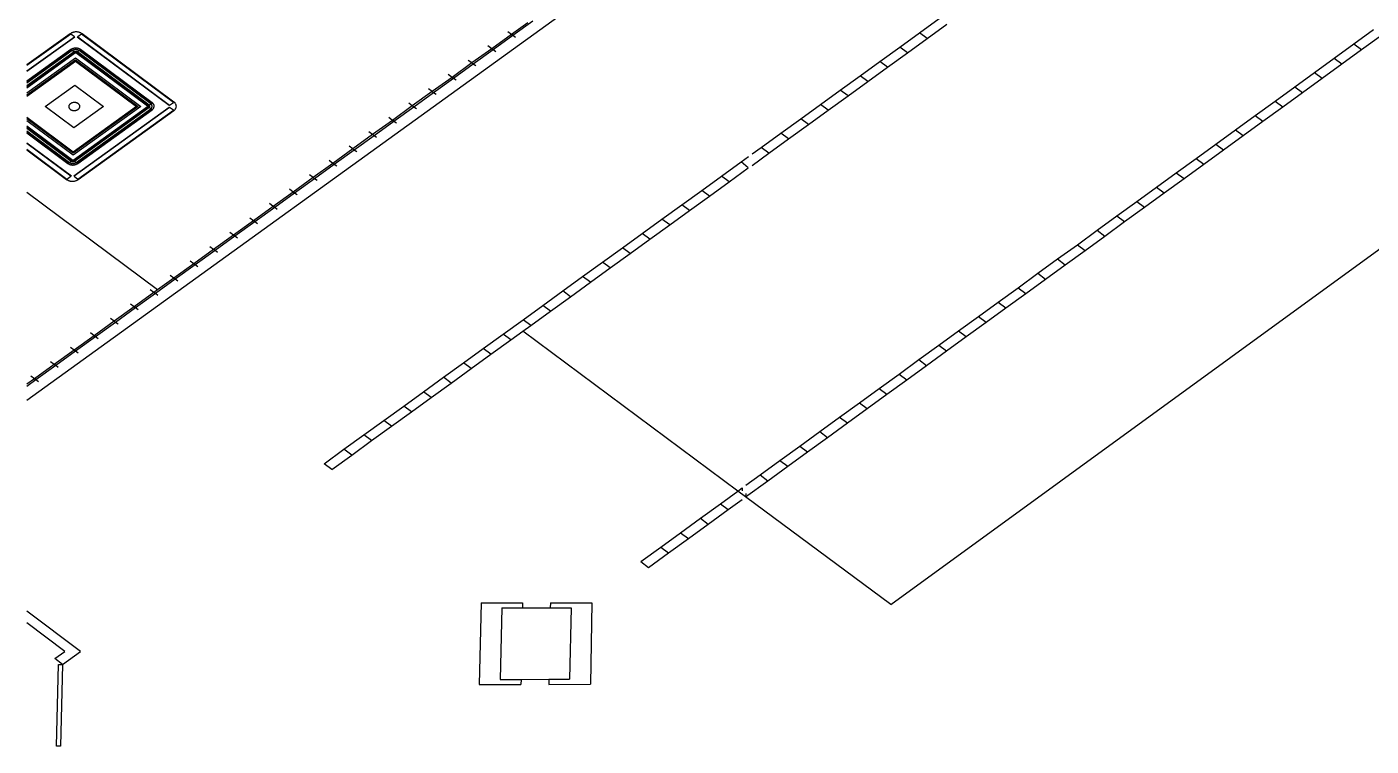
# Model space of a CAD drawing. Extents: x -83 to 83, y -28 to 43.
# Drawn here: x -83.23 to -70.97, y -3.39 to 3.17 of the extents above; entities that cross this region are included whole.
import ezdxf

# ---------------------------------------------------------------- set-up
doc = ezdxf.new("R2010")
doc.units = 0
doc.layers.get('0').update_dxf_attribs({"linetype": 'CONTINUOUS'})

msp = doc.modelspace()

# ---------------------------------------------------------------- linework, layer by layer
for p, q in [((-75.353, -2.096), (-64.76, 5.608)), ((-78.387, 3.259), (-83.229, -0.236)), ((-78.663, 3.207), (-78.811, 3.1)), ((-78.617, 3.221), (-78.798, 3.091)), ((-75.092, 3.115), (-74.912, 3.245)), ((-75.022, 3.063), (-74.842, 3.193)), ((-82.833, 3.107), (-83.229, 2.822)), ((-82.829, 3.104), (-83.229, 2.817)), ((-83.229, 2.767), (-82.795, 3.079)), ((-82.791, 3.076), (-83.229, 2.761)), ((-82.829, 3.109), (-82.833, 3.107)), ((-82.825, 3.112), (-82.829, 3.109)), ((-82.795, 3.079), (-82.829, 3.104)), ((-82.821, 3.114), (-82.825, 3.112)), ((-82.817, 3.116), (-82.821, 3.114)), ((-82.813, 3.118), (-82.817, 3.116)), ((-82.808, 3.119), (-82.813, 3.118)), ((-82.803, 3.12), (-82.808, 3.119)), ((-82.799, 3.121), (-82.803, 3.12)), ((-82.794, 3.122), (-82.799, 3.121)), ((-82.789, 3.123), (-82.794, 3.122)), ((-82.784, 3.123), (-82.789, 3.123)), ((-82.779, 3.123), (-82.784, 3.123)), ((-82.774, 3.123), (-82.779, 3.123)), ((-82.769, 3.123), (-82.774, 3.123)), ((-81.931, 2.453), (-82.77, 3.076)), ((-82.764, 3.122), (-82.769, 3.123)), ((-82.73, 3.104), (-82.765, 3.079)), ((-82.765, 3.079), (-81.927, 2.456)), ((-82.76, 3.121), (-82.764, 3.122)), ((-82.755, 3.12), (-82.76, 3.121)), ((-82.75, 3.119), (-82.755, 3.12)), ((-82.746, 3.118), (-82.75, 3.119)), ((-82.742, 3.116), (-82.746, 3.118)), ((-82.737, 3.114), (-82.742, 3.116)), ((-82.734, 3.112), (-82.737, 3.114)), ((-82.73, 3.11), (-82.734, 3.112)), ((-82.726, 3.107), (-82.73, 3.11)), ((-81.892, 2.481), (-82.73, 3.104)), ((-81.888, 2.484), (-82.726, 3.107)), ((-78.811, 3.1), (-78.991, 2.97)), ((-78.798, 3.091), (-78.978, 2.96)), ((-78.811, 3.1), (-78.844, 3.125)), ((-78.798, 3.091), (-78.811, 3.1)), ((-78.774, 3.073), (-78.798, 3.091)), ((-75.272, 2.984), (-75.092, 3.115)), ((-75.022, 3.063), (-75.092, 3.115)), ((-75.092, 3.115), (-75.092, 3.115)), ((-71.131, 3.014), (-70.951, 3.145)), ((-71.061, 2.962), (-70.881, 3.093)), ((-82.827, 2.962), (-83.229, 2.674)), ((-82.824, 2.96), (-83.229, 2.669)), ((-82.815, 2.953), (-83.229, 2.655)), ((-82.799, 2.941), (-83.229, 2.632)), ((-82.824, 2.964), (-82.827, 2.962)), ((-82.821, 2.966), (-82.824, 2.964)), ((-82.815, 2.953), (-82.824, 2.96)), ((-82.818, 2.968), (-82.821, 2.966)), ((-82.814, 2.97), (-82.818, 2.968)), ((-82.813, 2.954), (-82.815, 2.953)), ((-82.799, 2.941), (-82.815, 2.953)), ((-82.811, 2.971), (-82.814, 2.97)), ((-82.81, 2.956), (-82.813, 2.954)), ((-82.807, 2.972), (-82.811, 2.971)), ((-82.808, 2.957), (-82.81, 2.956)), ((-82.805, 2.958), (-82.808, 2.957)), ((-82.803, 2.973), (-82.807, 2.972)), ((-82.803, 2.959), (-82.805, 2.958)), ((-82.799, 2.974), (-82.803, 2.973)), ((-82.8, 2.96), (-82.803, 2.959)), ((-82.797, 2.961), (-82.8, 2.96)), ((-82.795, 2.975), (-82.799, 2.974)), ((-82.798, 2.942), (-82.799, 2.941)), ((-82.797, 2.943), (-82.798, 2.942)), ((-82.795, 2.961), (-82.797, 2.961)), ((-82.796, 2.943), (-82.797, 2.943)), ((-82.795, 2.944), (-82.796, 2.943)), ((-82.791, 2.975), (-82.795, 2.975)), ((-82.792, 2.962), (-82.795, 2.961)), ((-82.793, 2.944), (-82.795, 2.944)), ((-82.792, 2.945), (-82.793, 2.944)), ((-82.789, 2.962), (-82.792, 2.962)), ((-82.791, 2.945), (-82.792, 2.945)), ((-82.787, 2.976), (-82.791, 2.975)), ((-82.789, 2.946), (-82.791, 2.945)), ((-82.786, 2.962), (-82.789, 2.962)), ((-82.788, 2.946), (-82.789, 2.946)), ((-82.786, 2.946), (-82.788, 2.946)), ((-82.783, 2.976), (-82.787, 2.976)), ((-82.783, 2.962), (-82.786, 2.962)), ((-82.785, 2.946), (-82.786, 2.946)), ((-82.784, 2.946), (-82.785, 2.946)), ((-82.782, 2.946), (-82.784, 2.946)), ((-82.779, 2.976), (-82.783, 2.976)), ((-82.78, 2.962), (-82.783, 2.962)), ((-82.781, 2.946), (-82.782, 2.946)), ((-82.779, 2.946), (-82.781, 2.946)), ((-82.777, 2.962), (-82.78, 2.962)), ((-82.775, 2.976), (-82.779, 2.976)), ((-82.778, 2.946), (-82.779, 2.946)), ((-82.777, 2.945), (-82.778, 2.946)), ((-82.775, 2.962), (-82.777, 2.962)), ((-82.775, 2.945), (-82.777, 2.945)), ((-82.771, 2.975), (-82.775, 2.976)), ((-82.772, 2.961), (-82.775, 2.962)), ((-82.774, 2.944), (-82.775, 2.945)), ((-82.773, 2.944), (-82.774, 2.944)), ((-82.772, 2.943), (-82.773, 2.944)), ((-82.769, 2.961), (-82.772, 2.961)), ((-82.77, 2.943), (-82.772, 2.943)), ((-82.767, 2.974), (-82.771, 2.975)), ((-82.769, 2.942), (-82.77, 2.943)), ((-82.766, 2.96), (-82.769, 2.961)), ((-82.768, 2.941), (-82.769, 2.942)), ((-82.752, 2.953), (-82.768, 2.941)), ((-82.115, 2.456), (-82.768, 2.941)), ((-82.763, 2.973), (-82.767, 2.974)), ((-82.764, 2.959), (-82.766, 2.96)), ((-82.761, 2.958), (-82.764, 2.959)), ((-82.759, 2.972), (-82.763, 2.973)), ((-82.759, 2.957), (-82.761, 2.958)), ((-82.755, 2.971), (-82.759, 2.972)), ((-82.757, 2.956), (-82.759, 2.957)), ((-82.754, 2.954), (-82.757, 2.956)), ((-82.752, 2.97), (-82.755, 2.971)), ((-82.752, 2.953), (-82.754, 2.954)), ((-82.748, 2.968), (-82.752, 2.97)), ((-82.743, 2.96), (-82.752, 2.953)), ((-82.099, 2.467), (-82.752, 2.953)), ((-82.745, 2.967), (-82.748, 2.968)), ((-82.742, 2.965), (-82.745, 2.967)), ((-82.089, 2.474), (-82.743, 2.96)), ((-82.739, 2.963), (-82.742, 2.965)), ((-82.086, 2.477), (-82.739, 2.963)), ((-78.991, 2.97), (-79.172, 2.84)), ((-78.978, 2.96), (-79.159, 2.83)), ((-78.991, 2.97), (-79.025, 2.995)), ((-78.978, 2.96), (-78.991, 2.97)), ((-78.955, 2.943), (-78.978, 2.96)), ((-75.453, 2.854), (-75.272, 2.984)), ((-75.202, 2.932), (-75.272, 2.984)), ((-75.272, 2.984), (-75.272, 2.984)), ((-75.202, 2.932), (-75.022, 3.063)), ((-75.022, 3.063), (-75.022, 3.063)), ((-71.311, 2.884), (-71.131, 3.014)), ((-71.24, 2.832), (-71.061, 2.962)), ((-71.131, 3.014), (-71.061, 2.962)), ((-71.061, 2.962), (-71.061, 2.962)), ((-82.792, 2.936), (-83.229, 2.622)), ((-82.785, 2.931), (-83.229, 2.611)), ((-83.229, 2.567), (-82.785, 2.886)), ((-83.229, 2.55), (-82.786, 2.868)), ((-83.229, 2.539), (-82.786, 2.858)), ((-82.791, 2.936), (-82.792, 2.936)), ((-82.79, 2.937), (-82.791, 2.937)), ((-82.791, 2.937), (-82.791, 2.936)), ((-82.789, 2.938), (-82.79, 2.937)), ((-82.79, 2.937), (-82.79, 2.937)), ((-82.788, 2.938), (-82.789, 2.938)), ((-82.787, 2.938), (-82.788, 2.938)), ((-82.788, 2.938), (-82.788, 2.938)), ((-82.786, 2.938), (-82.787, 2.938)), ((-82.785, 2.938), (-82.786, 2.938)), ((-82.786, 2.868), (-82.215, 2.444)), ((-82.786, 2.858), (-82.229, 2.444)), ((-82.784, 2.938), (-82.785, 2.938)), ((-82.785, 2.938), (-82.785, 2.938)), ((-82.784, 2.931), (-82.785, 2.931)), ((-82.785, 2.886), (-82.191, 2.444)), ((-82.783, 2.938), (-82.784, 2.938)), ((-82.783, 2.931), (-82.784, 2.931)), ((-82.782, 2.938), (-82.783, 2.938)), ((-82.13, 2.445), (-82.783, 2.931)), ((-82.781, 2.938), (-82.782, 2.938)), ((-82.782, 2.938), (-82.782, 2.938)), ((-82.78, 2.938), (-82.781, 2.938)), ((-82.779, 2.938), (-82.78, 2.938)), ((-82.778, 2.937), (-82.779, 2.938)), ((-82.779, 2.938), (-82.779, 2.938)), ((-82.777, 2.937), (-82.778, 2.937)), ((-82.778, 2.937), (-82.778, 2.937)), ((-82.776, 2.936), (-82.777, 2.937)), ((-82.776, 2.936), (-82.776, 2.936)), ((-82.122, 2.45), (-82.776, 2.936)), ((-79.172, 2.84), (-79.353, 2.709)), ((-79.159, 2.83), (-79.34, 2.699)), ((-79.172, 2.84), (-79.206, 2.864)), ((-79.159, 2.83), (-79.172, 2.84)), ((-79.136, 2.813), (-79.159, 2.83)), ((-75.633, 2.723), (-75.453, 2.854)), ((-75.382, 2.802), (-75.453, 2.854)), ((-75.382, 2.802), (-75.202, 2.932)), ((-71.491, 2.753), (-71.311, 2.884)), ((-71.42, 2.701), (-71.24, 2.832)), ((-71.311, 2.884), (-71.24, 2.832)), ((-79.353, 2.709), (-79.534, 2.579)), ((-79.34, 2.699), (-79.521, 2.569)), ((-79.353, 2.709), (-79.387, 2.734)), ((-79.34, 2.699), (-79.353, 2.709)), ((-79.316, 2.682), (-79.34, 2.699)), ((-75.813, 2.593), (-75.633, 2.723)), ((-75.563, 2.671), (-75.633, 2.723)), ((-75.633, 2.723), (-75.633, 2.723)), ((-75.563, 2.671), (-75.382, 2.802)), ((-71.671, 2.623), (-71.491, 2.753)), ((-71.6, 2.571), (-71.42, 2.701)), ((-71.491, 2.753), (-71.42, 2.701)), ((-83.063, 2.443), (-82.791, 2.639)), ((-82.791, 2.639), (-82.529, 2.444)), ((-79.534, 2.579), (-79.715, 2.448)), ((-79.534, 2.579), (-79.567, 2.603)), ((-79.521, 2.569), (-79.534, 2.579)), ((-75.994, 2.462), (-75.813, 2.593)), ((-75.743, 2.541), (-75.813, 2.593)), ((-75.813, 2.593), (-75.813, 2.593)), ((-75.743, 2.541), (-75.563, 2.671)), ((-75.563, 2.671), (-75.563, 2.671)), ((-71.85, 2.492), (-71.671, 2.623)), ((-71.671, 2.623), (-71.6, 2.571)), ((-82.845, 2.453), (-82.846, 2.45)), ((-82.844, 2.455), (-82.845, 2.453)), ((-82.843, 2.457), (-82.844, 2.455)), ((-82.841, 2.46), (-82.843, 2.457)), ((-82.839, 2.462), (-82.841, 2.46)), ((-82.838, 2.464), (-82.839, 2.462)), ((-82.836, 2.466), (-82.838, 2.464)), ((-82.834, 2.468), (-82.836, 2.466)), ((-82.831, 2.469), (-82.834, 2.468)), ((-82.829, 2.471), (-82.831, 2.469)), ((-82.826, 2.473), (-82.829, 2.471)), ((-82.824, 2.474), (-82.826, 2.473)), ((-82.821, 2.475), (-82.824, 2.474)), ((-82.818, 2.476), (-82.821, 2.475)), ((-82.815, 2.477), (-82.818, 2.476)), ((-82.812, 2.478), (-82.815, 2.477)), ((-82.808, 2.479), (-82.812, 2.478)), ((-82.805, 2.479), (-82.808, 2.479)), ((-82.802, 2.48), (-82.805, 2.479)), ((-82.799, 2.48), (-82.802, 2.48)), ((-82.795, 2.48), (-82.799, 2.48)), ((-82.792, 2.48), (-82.795, 2.48)), ((-82.789, 2.48), (-82.792, 2.48)), ((-82.786, 2.479), (-82.789, 2.48)), ((-82.782, 2.479), (-82.786, 2.479)), ((-82.779, 2.478), (-82.782, 2.479)), ((-82.776, 2.477), (-82.779, 2.478)), ((-82.773, 2.476), (-82.776, 2.477)), ((-82.77, 2.475), (-82.773, 2.476)), ((-82.768, 2.474), (-82.77, 2.475)), ((-82.765, 2.473), (-82.768, 2.474)), ((-82.762, 2.471), (-82.765, 2.473)), ((-82.76, 2.469), (-82.762, 2.471)), ((-82.758, 2.468), (-82.76, 2.469)), ((-82.756, 2.466), (-82.758, 2.468)), ((-82.754, 2.464), (-82.756, 2.466)), ((-82.752, 2.462), (-82.754, 2.464)), ((-82.751, 2.46), (-82.752, 2.462)), ((-82.749, 2.458), (-82.751, 2.46)), ((-82.748, 2.455), (-82.749, 2.458)), ((-82.747, 2.453), (-82.748, 2.455)), ((-82.747, 2.451), (-82.747, 2.453)), ((-82.115, 2.456), (-82.099, 2.467)), ((-82.114, 2.455), (-82.115, 2.456)), ((-82.113, 2.454), (-82.114, 2.455)), ((-82.112, 2.453), (-82.113, 2.454)), ((-82.111, 2.452), (-82.112, 2.453)), ((-82.112, 2.453), (-82.112, 2.453)), ((-82.11, 2.451), (-82.111, 2.452)), ((-82.099, 2.467), (-82.089, 2.474)), ((-82.097, 2.466), (-82.099, 2.467)), ((-82.095, 2.464), (-82.097, 2.466)), ((-82.094, 2.463), (-82.095, 2.464)), ((-82.092, 2.461), (-82.094, 2.463)), ((-82.091, 2.459), (-82.092, 2.461)), ((-82.09, 2.457), (-82.091, 2.459)), ((-82.089, 2.455), (-82.09, 2.457)), ((-82.088, 2.453), (-82.089, 2.455)), ((-82.087, 2.451), (-82.088, 2.453)), ((-82.087, 2.449), (-82.087, 2.451)), ((-82.083, 2.475), (-82.086, 2.477)), ((-82.08, 2.473), (-82.083, 2.475)), ((-82.078, 2.47), (-82.08, 2.473)), ((-82.076, 2.468), (-82.078, 2.47)), ((-82.074, 2.465), (-82.076, 2.468)), ((-82.072, 2.462), (-82.074, 2.465)), ((-82.071, 2.459), (-82.072, 2.462)), ((-82.07, 2.457), (-82.071, 2.459)), ((-82.069, 2.454), (-82.07, 2.457)), ((-82.069, 2.451), (-82.069, 2.454)), ((-81.927, 2.456), (-81.892, 2.481)), ((-81.884, 2.481), (-81.888, 2.484)), ((-81.881, 2.479), (-81.884, 2.481)), ((-81.878, 2.476), (-81.881, 2.479)), ((-81.876, 2.473), (-81.878, 2.476)), ((-81.874, 2.469), (-81.876, 2.473)), ((-81.872, 2.466), (-81.874, 2.469)), ((-81.87, 2.463), (-81.872, 2.466)), ((-81.869, 2.459), (-81.87, 2.463)), ((-81.868, 2.456), (-81.869, 2.459)), ((-81.867, 2.452), (-81.868, 2.456)), ((-81.867, 2.449), (-81.867, 2.452)), ((-79.715, 2.448), (-79.748, 2.473)), ((-79.521, 2.569), (-79.702, 2.438)), ((-79.497, 2.552), (-79.521, 2.569)), ((-76.174, 2.332), (-75.994, 2.462)), ((-75.923, 2.41), (-75.994, 2.462)), ((-75.994, 2.462), (-75.994, 2.462)), ((-75.923, 2.41), (-75.743, 2.541)), ((-75.743, 2.541), (-75.743, 2.541)), ((-72.03, 2.361), (-71.85, 2.492)), ((-71.85, 2.492), (-71.78, 2.44)), ((-71.78, 2.44), (-71.6, 2.571)), ((-82.807, 2.028), (-83.229, 2.342)), ((-82.807, 2.018), (-83.229, 2.331)), ((-82.801, 2.248), (-83.063, 2.443)), ((-82.846, 2.448), (-82.847, 2.446)), ((-82.847, 2.446), (-82.847, 2.443)), ((-82.847, 2.443), (-82.847, 2.441)), ((-82.847, 2.441), (-82.846, 2.438)), ((-82.846, 2.45), (-82.846, 2.448)), ((-82.846, 2.438), (-82.846, 2.436)), ((-82.846, 2.436), (-82.845, 2.434)), ((-82.845, 2.434), (-82.844, 2.431)), ((-82.844, 2.431), (-82.843, 2.429)), ((-82.843, 2.429), (-82.842, 2.427)), ((-82.842, 2.427), (-82.84, 2.425)), ((-82.84, 2.425), (-82.839, 2.423)), ((-82.839, 2.423), (-82.837, 2.421)), ((-82.837, 2.421), (-82.835, 2.419)), ((-82.835, 2.419), (-82.833, 2.417)), ((-82.833, 2.417), (-82.83, 2.416)), ((-82.83, 2.416), (-82.828, 2.414)), ((-82.828, 2.414), (-82.825, 2.413)), ((-82.825, 2.413), (-82.822, 2.411)), ((-82.822, 2.411), (-82.819, 2.41)), ((-82.819, 2.41), (-82.816, 2.409)), ((-82.816, 2.409), (-82.813, 2.408)), ((-82.813, 2.408), (-82.81, 2.408)), ((-82.81, 2.408), (-82.807, 2.407)), ((-82.191, 2.444), (-82.808, 2)), ((-82.808, 1.955), (-82.13, 2.444)), ((-82.229, 2.444), (-82.807, 2.028)), ((-82.215, 2.444), (-82.807, 2.018)), ((-82.807, 2.407), (-82.804, 2.407)), ((-82.804, 2.407), (-82.801, 2.407)), ((-82.802, 1.81), (-81.932, 2.437)), ((-82.529, 2.444), (-82.801, 2.248)), ((-82.801, 1.95), (-82.123, 2.439)), ((-82.801, 2.407), (-82.797, 2.406)), ((-81.927, 2.434), (-82.798, 1.807)), ((-82.797, 2.406), (-82.794, 2.407)), ((-82.794, 1.945), (-82.116, 2.433)), ((-82.794, 2.407), (-82.791, 2.407)), ((-82.791, 2.407), (-82.787, 2.407)), ((-82.787, 2.407), (-82.784, 2.408)), ((-82.784, 2.408), (-82.781, 2.408)), ((-82.781, 2.408), (-82.778, 2.409)), ((-82.778, 1.933), (-82.1, 2.422)), ((-82.778, 2.409), (-82.775, 2.41)), ((-82.775, 2.41), (-82.772, 2.411)), ((-82.772, 2.411), (-82.769, 2.413)), ((-82.769, 1.926), (-82.091, 2.415)), ((-82.769, 2.413), (-82.766, 2.414)), ((-82.766, 2.414), (-82.764, 2.416)), ((-82.765, 1.924), (-82.087, 2.412)), ((-82.764, 2.416), (-82.761, 2.417)), ((-82.764, 1.782), (-81.893, 2.409)), ((-82.761, 2.417), (-82.759, 2.419)), ((-82.76, 1.779), (-81.89, 2.406)), ((-82.759, 2.419), (-82.757, 2.421)), ((-82.757, 2.421), (-82.755, 2.423)), ((-82.755, 2.423), (-82.753, 2.425)), ((-82.753, 2.425), (-82.752, 2.427)), ((-82.752, 2.427), (-82.75, 2.429)), ((-82.75, 2.429), (-82.749, 2.432)), ((-82.749, 2.432), (-82.748, 2.434)), ((-82.748, 2.434), (-82.747, 2.436)), ((-82.746, 2.448), (-82.747, 2.451)), ((-82.747, 2.439), (-82.746, 2.441)), ((-82.747, 2.436), (-82.747, 2.439)), ((-82.746, 2.446), (-82.746, 2.448)), ((-82.746, 2.443), (-82.746, 2.446)), ((-82.746, 2.441), (-82.746, 2.443)), ((-82.129, 2.444), (-82.13, 2.445)), ((-82.13, 2.444), (-82.129, 2.444)), ((-82.123, 2.439), (-82.122, 2.439)), ((-82.121, 2.449), (-82.122, 2.45)), ((-82.122, 2.45), (-82.122, 2.45)), ((-82.122, 2.45), (-82.122, 2.45)), ((-82.122, 2.439), (-82.121, 2.44)), ((-82.122, 2.439), (-82.122, 2.439)), ((-82.12, 2.448), (-82.121, 2.449)), ((-82.121, 2.449), (-82.121, 2.449)), ((-82.121, 2.44), (-82.121, 2.441)), ((-82.121, 2.441), (-82.12, 2.441)), ((-82.121, 2.44), (-82.121, 2.44)), ((-82.12, 2.447), (-82.12, 2.448)), ((-82.12, 2.448), (-82.12, 2.448)), ((-82.119, 2.446), (-82.12, 2.447)), ((-82.12, 2.447), (-82.12, 2.447)), ((-82.12, 2.442), (-82.12, 2.443)), ((-82.12, 2.443), (-82.119, 2.443)), ((-82.12, 2.441), (-82.12, 2.442)), ((-82.12, 2.442), (-82.12, 2.442)), ((-82.119, 2.445), (-82.119, 2.446)), ((-82.119, 2.446), (-82.119, 2.446)), ((-82.119, 2.444), (-82.119, 2.445)), ((-82.119, 2.445), (-82.119, 2.445)), ((-82.119, 2.443), (-82.119, 2.444)), ((-82.116, 2.433), (-82.115, 2.434)), ((-82.1, 2.422), (-82.116, 2.433)), ((-82.115, 2.434), (-82.114, 2.435)), ((-82.114, 2.435), (-82.113, 2.436)), ((-82.113, 2.436), (-82.112, 2.437)), ((-82.112, 2.437), (-82.111, 2.438)), ((-82.111, 2.438), (-82.11, 2.439)), ((-82.111, 2.438), (-82.111, 2.438)), ((-82.11, 2.45), (-82.11, 2.451)), ((-82.11, 2.449), (-82.11, 2.45)), ((-82.109, 2.448), (-82.11, 2.449)), ((-82.11, 2.44), (-82.109, 2.441)), ((-82.11, 2.439), (-82.11, 2.44)), ((-82.109, 2.447), (-82.109, 2.448)), ((-82.109, 2.446), (-82.109, 2.447)), ((-82.109, 2.445), (-82.109, 2.446)), ((-82.109, 2.444), (-82.109, 2.445)), ((-82.109, 2.443), (-82.109, 2.444)), ((-82.109, 2.441), (-82.109, 2.443)), ((-82.1, 2.422), (-82.098, 2.423)), ((-82.091, 2.415), (-82.1, 2.422)), ((-82.098, 2.423), (-82.096, 2.425)), ((-82.096, 2.425), (-82.094, 2.427)), ((-82.094, 2.427), (-82.093, 2.428)), ((-82.093, 2.428), (-82.092, 2.43)), ((-82.092, 2.43), (-82.09, 2.432)), ((-82.09, 2.432), (-82.089, 2.434)), ((-82.089, 2.434), (-82.088, 2.436)), ((-82.088, 2.438), (-82.087, 2.44)), ((-82.088, 2.436), (-82.088, 2.438)), ((-82.087, 2.447), (-82.087, 2.449)), ((-82.087, 2.445), (-82.087, 2.447)), ((-82.087, 2.443), (-82.087, 2.445)), ((-82.087, 2.44), (-82.087, 2.443)), ((-82.087, 2.412), (-82.084, 2.414)), ((-82.084, 2.414), (-82.082, 2.417)), ((-82.082, 2.417), (-82.079, 2.419)), ((-82.079, 2.419), (-82.077, 2.422)), ((-82.077, 2.422), (-82.075, 2.424)), ((-82.075, 2.424), (-82.073, 2.427)), ((-82.073, 2.427), (-82.072, 2.43)), ((-82.072, 2.43), (-82.071, 2.433)), ((-82.071, 2.433), (-82.07, 2.436)), ((-82.07, 2.436), (-82.069, 2.439)), ((-82.068, 2.448), (-82.069, 2.451)), ((-82.069, 2.439), (-82.068, 2.442)), ((-82.068, 2.445), (-82.068, 2.448)), ((-82.068, 2.442), (-82.068, 2.445)), ((-81.893, 2.409), (-81.927, 2.434)), ((-81.89, 2.406), (-81.886, 2.409)), ((-81.886, 2.409), (-81.883, 2.411)), ((-81.883, 2.411), (-81.88, 2.414)), ((-81.88, 2.414), (-81.877, 2.417)), ((-81.877, 2.417), (-81.875, 2.421)), ((-81.875, 2.421), (-81.873, 2.424)), ((-81.873, 2.424), (-81.871, 2.427)), ((-81.871, 2.427), (-81.869, 2.431)), ((-81.869, 2.431), (-81.868, 2.434)), ((-81.868, 2.434), (-81.867, 2.438)), ((-81.866, 2.445), (-81.867, 2.449)), ((-81.867, 2.441), (-81.866, 2.445)), ((-81.867, 2.438), (-81.867, 2.441)), ((-79.896, 2.317), (-79.929, 2.342)), ((-79.715, 2.448), (-79.896, 2.317)), ((-79.702, 2.438), (-79.883, 2.308)), ((-79.702, 2.438), (-79.715, 2.448)), ((-79.678, 2.421), (-79.702, 2.438)), ((-76.355, 2.201), (-76.174, 2.332)), ((-76.104, 2.28), (-76.174, 2.332)), ((-76.104, 2.28), (-75.923, 2.41)), ((-75.923, 2.41), (-75.923, 2.41)), ((-72.21, 2.231), (-72.03, 2.361)), ((-72.03, 2.361), (-71.96, 2.309)), ((-71.96, 2.309), (-71.78, 2.44)), ((-71.78, 2.44), (-71.78, 2.44)), ((-82.808, 2), (-83.229, 2.313)), ((-83.229, 2.267), (-82.81, 1.955)), ((-83.229, 2.256), (-82.817, 1.95)), ((-83.229, 2.245), (-82.824, 1.945)), ((-83.229, 2.222), (-82.84, 1.933)), ((-83.229, 2.208), (-82.85, 1.926)), ((-80.077, 2.187), (-80.11, 2.212)), ((-79.896, 2.317), (-80.077, 2.187)), ((-79.883, 2.308), (-80.063, 2.177)), ((-79.883, 2.308), (-79.896, 2.317)), ((-79.859, 2.29), (-79.883, 2.308)), ((-76.284, 2.149), (-76.104, 2.28)), ((-72.39, 2.1), (-72.21, 2.231)), ((-72.21, 2.231), (-72.14, 2.179)), ((-72.14, 2.179), (-71.96, 2.309)), ((-71.96, 2.309), (-71.96, 2.309)), ((-83.229, 2.202), (-82.854, 1.924)), ((-83.229, 2.112), (-82.823, 1.81)), ((-82.827, 1.807), (-83.229, 2.105)), ((-80.077, 2.187), (-80.258, 2.056)), ((-80.063, 2.177), (-80.244, 2.046)), ((-80.063, 2.177), (-80.077, 2.187)), ((-80.04, 2.16), (-80.063, 2.177)), ((-76.535, 2.07), (-76.355, 2.201)), ((-76.465, 2.018), (-76.284, 2.149)), ((-76.284, 2.149), (-76.355, 2.201)), ((-76.355, 2.201), (-76.355, 2.201)), ((-72.57, 1.969), (-72.39, 2.1)), ((-72.39, 2.1), (-72.39, 2.1)), ((-72.39, 2.1), (-72.32, 2.048)), ((-72.32, 2.048), (-72.14, 2.179)), ((-83.229, 2.054), (-82.863, 1.781)), ((-83.229, 2.048), (-82.867, 1.779)), ((-80.258, 2.056), (-80.439, 1.925)), ((-80.244, 2.046), (-80.426, 1.916)), ((-80.258, 2.056), (-80.291, 2.081)), ((-80.244, 2.046), (-80.258, 2.056)), ((-80.221, 2.029), (-80.244, 2.046)), ((-76.716, 1.94), (-76.65, 1.988)), ((-76.618, 1.907), (-76.465, 2.018)), ((-76.616, 2.012), (-76.535, 2.07)), ((-76.465, 2.018), (-76.535, 2.07)), ((-76.535, 2.07), (-76.535, 2.07)), ((-76.465, 2.018), (-76.465, 2.018)), ((-72.751, 1.839), (-72.57, 1.969)), ((-72.57, 1.969), (-72.5, 1.917)), ((-72.5, 1.917), (-72.32, 2.048)), ((-82.854, 1.924), (-82.851, 1.922)), ((-82.851, 1.922), (-82.848, 1.92)), ((-82.85, 1.926), (-82.84, 1.933)), ((-82.848, 1.92), (-82.844, 1.918)), ((-82.844, 1.918), (-82.841, 1.916)), ((-82.841, 1.916), (-82.837, 1.915)), ((-82.84, 1.933), (-82.824, 1.945)), ((-82.84, 1.933), (-82.838, 1.932)), ((-82.838, 1.932), (-82.836, 1.93)), ((-82.837, 1.915), (-82.834, 1.914)), ((-82.836, 1.93), (-82.834, 1.929)), ((-82.834, 1.929), (-82.831, 1.928)), ((-82.834, 1.914), (-82.83, 1.913)), ((-82.831, 1.928), (-82.829, 1.927)), ((-82.83, 1.913), (-82.826, 1.912)), ((-82.829, 1.927), (-82.826, 1.926)), ((-82.826, 1.926), (-82.824, 1.925)), ((-82.826, 1.912), (-82.822, 1.911)), ((-82.824, 1.945), (-82.823, 1.944)), ((-82.824, 1.925), (-82.821, 1.925)), ((-82.823, 1.944), (-82.822, 1.943)), ((-82.822, 1.943), (-82.821, 1.943)), ((-82.822, 1.911), (-82.818, 1.911)), ((-82.821, 1.943), (-82.82, 1.942)), ((-82.821, 1.925), (-82.818, 1.924)), ((-82.82, 1.942), (-82.819, 1.942)), ((-82.819, 1.942), (-82.817, 1.941)), ((-82.818, 1.924), (-82.815, 1.924)), ((-82.818, 1.911), (-82.814, 1.91)), ((-82.817, 1.95), (-82.816, 1.95)), ((-82.817, 1.941), (-82.816, 1.941)), ((-82.816, 1.95), (-82.816, 1.949)), ((-82.816, 1.949), (-82.815, 1.949)), ((-82.816, 1.941), (-82.815, 1.941)), ((-82.815, 1.949), (-82.815, 1.949)), ((-82.815, 1.949), (-82.814, 1.949)), ((-82.815, 1.941), (-82.813, 1.94)), ((-82.815, 1.924), (-82.812, 1.924)), ((-82.814, 1.949), (-82.813, 1.948)), ((-82.814, 1.91), (-82.81, 1.91)), ((-82.813, 1.948), (-82.813, 1.948)), ((-82.813, 1.948), (-82.812, 1.948)), ((-82.813, 1.94), (-82.812, 1.94)), ((-82.812, 1.948), (-82.811, 1.948)), ((-82.812, 1.94), (-82.811, 1.94)), ((-82.812, 1.924), (-82.81, 1.924)), ((-82.811, 1.948), (-82.81, 1.948)), ((-82.811, 1.94), (-82.809, 1.94)), ((-82.81, 1.955), (-82.809, 1.955)), ((-82.81, 1.948), (-82.81, 1.948)), ((-82.81, 1.948), (-82.809, 1.948)), ((-82.81, 1.924), (-82.807, 1.924)), ((-82.81, 1.91), (-82.806, 1.91)), ((-82.809, 1.955), (-82.808, 1.955)), ((-82.809, 1.948), (-82.808, 1.948)), ((-82.809, 1.94), (-82.808, 1.94)), ((-82.808, 1.948), (-82.807, 1.948)), ((-82.808, 1.94), (-82.806, 1.94)), ((-82.807, 1.948), (-82.807, 1.948)), ((-82.807, 1.948), (-82.806, 1.948)), ((-82.807, 1.924), (-82.804, 1.924)), ((-82.806, 1.948), (-82.805, 1.948)), ((-82.806, 1.94), (-82.805, 1.94)), ((-82.806, 1.91), (-82.802, 1.911)), ((-82.805, 1.948), (-82.804, 1.949)), ((-82.805, 1.948), (-82.805, 1.948)), ((-82.805, 1.94), (-82.803, 1.941)), ((-82.804, 1.949), (-82.803, 1.949)), ((-82.804, 1.924), (-82.801, 1.924)), ((-82.803, 1.949), (-82.803, 1.949)), ((-82.803, 1.949), (-82.802, 1.949)), ((-82.803, 1.941), (-82.802, 1.941)), ((-82.802, 1.949), (-82.801, 1.95)), ((-82.802, 1.941), (-82.801, 1.941)), ((-82.802, 1.911), (-82.798, 1.911)), ((-82.801, 1.95), (-82.801, 1.95)), ((-82.801, 1.941), (-82.799, 1.942)), ((-82.801, 1.924), (-82.798, 1.925)), ((-82.799, 1.942), (-82.798, 1.942)), ((-82.798, 1.942), (-82.797, 1.943)), ((-82.798, 1.925), (-82.795, 1.925)), ((-82.798, 1.911), (-82.794, 1.912)), ((-82.797, 1.943), (-82.796, 1.943)), ((-82.796, 1.943), (-82.795, 1.944)), ((-82.795, 1.944), (-82.794, 1.945)), ((-82.795, 1.925), (-82.793, 1.926)), ((-82.794, 1.945), (-82.778, 1.933)), ((-82.794, 1.912), (-82.79, 1.913)), ((-82.793, 1.926), (-82.79, 1.927)), ((-82.79, 1.927), (-82.787, 1.928)), ((-82.79, 1.913), (-82.786, 1.914)), ((-82.787, 1.928), (-82.785, 1.929)), ((-82.786, 1.914), (-82.782, 1.915)), ((-82.785, 1.929), (-82.782, 1.93)), ((-82.782, 1.93), (-82.78, 1.932)), ((-82.782, 1.915), (-82.778, 1.916)), ((-82.78, 1.932), (-82.778, 1.933)), ((-82.778, 1.933), (-82.769, 1.926)), ((-82.778, 1.916), (-82.775, 1.918)), ((-82.775, 1.918), (-82.772, 1.92)), ((-82.772, 1.92), (-82.768, 1.922)), ((-82.768, 1.922), (-82.765, 1.924)), ((-80.439, 1.925), (-80.62, 1.795)), ((-80.426, 1.916), (-80.607, 1.785)), ((-80.439, 1.925), (-80.472, 1.95)), ((-80.426, 1.916), (-80.439, 1.925)), ((-80.402, 1.898), (-80.426, 1.916)), ((-76.896, 1.809), (-76.716, 1.94)), ((-76.826, 1.757), (-76.652, 1.883)), ((-76.652, 1.883), (-76.716, 1.94)), ((-76.716, 1.94), (-76.716, 1.94)), ((-72.931, 1.708), (-72.751, 1.839)), ((-72.751, 1.839), (-72.68, 1.787)), ((-72.68, 1.787), (-72.5, 1.917)), ((-82.867, 1.779), (-82.863, 1.776)), ((-82.863, 1.781), (-82.827, 1.807)), ((-82.863, 1.776), (-82.859, 1.774)), ((-82.859, 1.774), (-82.855, 1.772)), ((-82.855, 1.772), (-82.851, 1.77)), ((-82.851, 1.77), (-82.847, 1.768)), ((-82.847, 1.768), (-82.842, 1.767)), ((-82.842, 1.767), (-82.838, 1.765)), ((-82.838, 1.765), (-82.833, 1.764)), ((-82.833, 1.764), (-82.828, 1.763)), ((-82.828, 1.763), (-82.823, 1.763)), ((-82.823, 1.763), (-82.819, 1.763)), ((-82.819, 1.763), (-82.814, 1.762)), ((-82.814, 1.762), (-82.809, 1.763)), ((-82.809, 1.763), (-82.804, 1.763)), ((-82.804, 1.763), (-82.799, 1.764)), ((-82.799, 1.764), (-82.794, 1.764)), ((-82.798, 1.807), (-82.764, 1.782)), ((-82.794, 1.764), (-82.789, 1.765)), ((-82.789, 1.765), (-82.785, 1.767)), ((-82.785, 1.767), (-82.78, 1.768)), ((-82.78, 1.768), (-82.776, 1.77)), ((-82.776, 1.77), (-82.771, 1.772)), ((-82.771, 1.772), (-82.767, 1.774)), ((-82.767, 1.774), (-82.763, 1.776)), ((-82.763, 1.776), (-82.76, 1.779)), ((-80.62, 1.795), (-80.801, 1.664)), ((-80.607, 1.785), (-80.788, 1.654)), ((-80.62, 1.795), (-80.653, 1.82)), ((-80.607, 1.785), (-80.62, 1.795)), ((-80.583, 1.768), (-80.607, 1.785)), ((-77.077, 1.678), (-76.896, 1.809)), ((-77.007, 1.626), (-76.826, 1.757)), ((-76.896, 1.809), (-76.896, 1.809)), ((-76.826, 1.757), (-76.896, 1.809)), ((-76.826, 1.757), (-76.826, 1.757)), ((-72.86, 1.656), (-72.68, 1.787)), ((-72.68, 1.787), (-72.68, 1.787)), ((-82.037, 0.772), (-83.229, 1.659)), ((-80.801, 1.664), (-80.982, 1.533)), ((-80.788, 1.654), (-80.969, 1.523)), ((-80.801, 1.664), (-80.835, 1.689)), ((-80.788, 1.654), (-80.801, 1.664)), ((-80.764, 1.637), (-80.788, 1.654)), ((-77.258, 1.547), (-77.077, 1.678)), ((-77.188, 1.495), (-77.007, 1.626)), ((-77.007, 1.626), (-77.077, 1.678)), ((-73.111, 1.577), (-72.931, 1.708)), ((-73.04, 1.525), (-72.86, 1.656)), ((-72.931, 1.708), (-72.86, 1.656)), ((-80.982, 1.533), (-81.163, 1.402)), ((-80.969, 1.523), (-81.15, 1.393)), ((-80.982, 1.533), (-81.016, 1.558)), ((-80.969, 1.523), (-80.982, 1.533)), ((-80.946, 1.506), (-80.969, 1.523)), ((-77.439, 1.416), (-77.258, 1.547)), ((-77.368, 1.364), (-77.188, 1.495)), ((-77.258, 1.547), (-77.258, 1.547)), ((-77.188, 1.495), (-77.258, 1.547)), ((-77.188, 1.495), (-77.188, 1.495)), ((-73.291, 1.446), (-73.111, 1.577)), ((-73.221, 1.394), (-73.04, 1.525)), ((-73.111, 1.577), (-73.04, 1.525)), ((-81.163, 1.402), (-81.345, 1.271)), ((-81.15, 1.393), (-81.332, 1.262)), ((-81.163, 1.402), (-81.197, 1.427)), ((-81.15, 1.393), (-81.163, 1.402)), ((-81.127, 1.375), (-81.15, 1.393)), ((-77.619, 1.286), (-77.439, 1.416)), ((-77.549, 1.234), (-77.368, 1.364)), ((-77.439, 1.416), (-77.439, 1.417)), ((-77.368, 1.364), (-77.439, 1.416)), ((-77.368, 1.364), (-77.368, 1.364)), ((-73.472, 1.315), (-73.291, 1.446)), ((-73.401, 1.263), (-73.221, 1.394)), ((-73.291, 1.446), (-73.221, 1.394)), ((-81.345, 1.271), (-81.526, 1.141)), ((-81.332, 1.262), (-81.513, 1.131)), ((-81.345, 1.271), (-81.378, 1.296)), ((-81.332, 1.262), (-81.345, 1.271)), ((-81.308, 1.244), (-81.332, 1.262)), ((-77.8, 1.155), (-77.619, 1.286)), ((-77.73, 1.103), (-77.549, 1.234)), ((-77.619, 1.286), (-77.62, 1.286)), ((-77.549, 1.234), (-77.619, 1.286)), ((-77.549, 1.234), (-77.549, 1.234)), ((-73.652, 1.184), (-73.472, 1.315)), ((-73.581, 1.132), (-73.401, 1.263)), ((-73.472, 1.315), (-73.401, 1.263)), ((-81.526, 1.141), (-81.707, 1.01)), ((-81.513, 1.131), (-81.694, 1)), ((-81.526, 1.141), (-81.56, 1.165)), ((-81.513, 1.131), (-81.526, 1.141)), ((-81.49, 1.113), (-81.513, 1.131)), ((-77.981, 1.024), (-77.8, 1.155)), ((-77.73, 1.103), (-77.8, 1.155)), ((-77.8, 1.155), (-77.8, 1.155)), ((-73.832, 1.054), (-73.652, 1.184)), ((-73.762, 1.001), (-73.581, 1.132)), ((-73.652, 1.184), (-73.581, 1.132)), ((-73.581, 1.132), (-73.581, 1.132)), ((-81.707, 1.01), (-81.889, 0.879)), ((-81.694, 1), (-81.876, 0.869)), ((-81.707, 1.01), (-81.741, 1.035)), ((-81.694, 1), (-81.707, 1.01)), ((-81.671, 0.982), (-81.694, 1)), ((-78.162, 0.893), (-77.981, 1.024)), ((-77.911, 0.972), (-77.981, 1.024)), ((-77.911, 0.972), (-77.73, 1.103)), ((-74.013, 0.923), (-73.832, 1.054)), ((-73.942, 0.87), (-73.762, 1.001)), ((-73.832, 1.054), (-73.762, 1.001)), ((-81.876, 0.869), (-82.057, 0.738)), ((-81.889, 0.879), (-82.037, 0.772)), ((-81.889, 0.879), (-81.922, 0.904)), ((-81.876, 0.869), (-81.889, 0.879)), ((-81.852, 0.851), (-81.876, 0.869)), ((-78.343, 0.762), (-78.162, 0.893)), ((-78.092, 0.841), (-78.162, 0.893)), ((-78.162, 0.893), (-78.162, 0.893)), ((-78.092, 0.841), (-77.911, 0.972)), ((-74.193, 0.791), (-74.013, 0.923)), ((-74.123, 0.739), (-73.942, 0.87)), ((-74.013, 0.923), (-73.942, 0.87)), ((-82.07, 0.748), (-82.252, 0.617)), ((-82.057, 0.738), (-82.239, 0.607)), ((-82.07, 0.748), (-82.104, 0.773)), ((-82.037, 0.772), (-82.07, 0.748)), ((-82.057, 0.738), (-82.07, 0.748)), ((-82.034, 0.72), (-82.057, 0.738)), ((-78.524, 0.631), (-78.343, 0.762)), ((-78.273, 0.71), (-78.343, 0.762)), ((-78.343, 0.762), (-78.343, 0.762)), ((-78.273, 0.71), (-78.092, 0.841)), ((-78.092, 0.841), (-78.092, 0.841)), ((-74.374, 0.66), (-74.193, 0.791)), ((-74.303, 0.608), (-74.123, 0.739)), ((-74.193, 0.791), (-74.123, 0.739)), ((-82.252, 0.617), (-82.434, 0.486)), ((-82.252, 0.617), (-82.285, 0.642)), ((-82.239, 0.607), (-82.252, 0.617)), ((-78.705, 0.5), (-78.524, 0.631)), ((-78.454, 0.579), (-78.524, 0.631)), ((-78.524, 0.631), (-78.524, 0.631)), ((-78.454, 0.579), (-78.273, 0.71)), ((-78.273, 0.71), (-78.273, 0.71)), ((-74.554, 0.529), (-74.374, 0.66)), ((-74.374, 0.66), (-74.303, 0.608)), ((-82.434, 0.486), (-82.467, 0.511)), ((-82.239, 0.607), (-82.42, 0.476)), ((-82.215, 0.589), (-82.239, 0.607)), ((-78.887, 0.369), (-78.705, 0.5)), ((-78.635, 0.448), (-78.705, 0.5)), ((-78.635, 0.448), (-78.454, 0.579)), ((-78.454, 0.579), (-78.454, 0.579)), ((-74.735, 0.398), (-74.554, 0.529)), ((-74.554, 0.529), (-74.484, 0.477)), ((-74.484, 0.477), (-74.303, 0.608)), ((-74.303, 0.608), (-74.303, 0.608)), ((-82.615, 0.354), (-82.649, 0.379)), ((-82.434, 0.486), (-82.615, 0.354)), ((-82.42, 0.476), (-82.602, 0.345)), ((-82.42, 0.476), (-82.434, 0.486)), ((-82.397, 0.458), (-82.42, 0.476)), ((-79.068, 0.237), (-78.887, 0.369)), ((-78.816, 0.316), (-78.887, 0.369)), ((-78.887, 0.369), (-78.887, 0.369)), ((-78.816, 0.316), (-78.707, 0.395)), ((-78.707, 0.395), (-78.635, 0.448)), ((-76.746, -1.062), (-78.707, 0.395)), ((-74.916, 0.267), (-74.735, 0.398)), ((-74.735, 0.398), (-74.665, 0.346)), ((-74.665, 0.346), (-74.484, 0.477)), ((-74.484, 0.477), (-74.484, 0.477)), ((-82.797, 0.223), (-82.83, 0.248)), ((-82.615, 0.354), (-82.797, 0.223)), ((-82.602, 0.345), (-82.784, 0.214)), ((-82.602, 0.345), (-82.615, 0.354)), ((-82.579, 0.327), (-82.602, 0.345)), ((-78.998, 0.185), (-78.816, 0.316)), ((-75.096, 0.136), (-74.916, 0.267)), ((-74.916, 0.267), (-74.916, 0.267)), ((-74.916, 0.267), (-74.845, 0.215)), ((-74.845, 0.215), (-74.665, 0.346)), ((-82.797, 0.223), (-82.979, 0.092)), ((-82.784, 0.214), (-82.965, 0.082)), ((-82.784, 0.214), (-82.797, 0.223)), ((-82.76, 0.196), (-82.784, 0.214)), ((-79.249, 0.106), (-79.068, 0.237)), ((-79.179, 0.054), (-78.998, 0.185)), ((-78.998, 0.185), (-79.068, 0.237)), ((-79.068, 0.237), (-79.068, 0.237)), ((-78.998, 0.185), (-78.998, 0.185)), ((-75.277, 0.005), (-75.096, 0.136)), ((-75.096, 0.136), (-75.026, 0.084)), ((-75.026, 0.084), (-74.845, 0.215)), ((-82.979, 0.092), (-83.16, -0.039)), ((-82.965, 0.082), (-83.147, -0.049)), ((-82.979, 0.092), (-83.012, 0.117)), ((-82.965, 0.082), (-82.979, 0.092)), ((-82.942, 0.065), (-82.965, 0.082)), ((-79.43, -0.025), (-79.249, 0.106)), ((-79.36, -0.077), (-79.179, 0.054)), ((-79.179, 0.054), (-79.249, 0.106)), ((-79.249, 0.106), (-79.249, 0.106)), ((-79.179, 0.054), (-79.179, 0.054)), ((-75.458, -0.127), (-75.277, 0.005)), ((-75.277, 0.005), (-75.207, -0.048)), ((-75.207, -0.048), (-75.026, 0.084)), ((-83.16, -0.039), (-83.229, -0.088)), ((-83.147, -0.049), (-83.229, -0.108)), ((-83.16, -0.039), (-83.194, -0.014)), ((-83.147, -0.049), (-83.16, -0.039)), ((-83.124, -0.066), (-83.147, -0.049)), ((-79.612, -0.156), (-79.43, -0.025)), ((-79.542, -0.208), (-79.36, -0.077)), ((-79.36, -0.077), (-79.43, -0.025)), ((-79.43, -0.025), (-79.43, -0.025)), ((-79.36, -0.077), (-79.36, -0.077)), ((-75.388, -0.179), (-75.207, -0.048)), ((-75.207, -0.048), (-75.207, -0.048)), ((-79.793, -0.287), (-79.612, -0.156)), ((-79.723, -0.34), (-79.542, -0.208)), ((-79.542, -0.208), (-79.612, -0.156)), ((-75.639, -0.258), (-75.458, -0.127)), ((-75.568, -0.31), (-75.388, -0.179)), ((-75.458, -0.127), (-75.388, -0.179)), ((-75.388, -0.179), (-75.387, -0.179)), ((-79.975, -0.419), (-79.793, -0.287)), ((-79.904, -0.471), (-79.723, -0.34)), ((-79.793, -0.287), (-79.793, -0.287)), ((-79.723, -0.34), (-79.793, -0.287)), ((-79.723, -0.34), (-79.723, -0.34)), ((-75.82, -0.389), (-75.639, -0.258)), ((-75.749, -0.441), (-75.568, -0.31)), ((-75.639, -0.258), (-75.568, -0.31)), ((-80.156, -0.55), (-79.975, -0.419)), ((-80.086, -0.602), (-79.904, -0.471)), ((-79.975, -0.419), (-79.975, -0.419)), ((-79.904, -0.471), (-79.975, -0.419)), ((-79.904, -0.471), (-79.904, -0.471)), ((-76.001, -0.52), (-75.82, -0.389)), ((-75.93, -0.573), (-75.749, -0.441)), ((-75.82, -0.389), (-75.749, -0.441)), ((-80.338, -0.681), (-80.156, -0.55)), ((-80.267, -0.734), (-80.086, -0.602)), ((-80.156, -0.55), (-80.156, -0.55)), ((-80.086, -0.602), (-80.156, -0.55)), ((-80.086, -0.602), (-80.086, -0.602)), ((-76.182, -0.652), (-76.001, -0.52)), ((-76.111, -0.704), (-75.93, -0.573)), ((-76.001, -0.52), (-75.93, -0.573)), ((-80.519, -0.813), (-80.338, -0.681)), ((-80.449, -0.865), (-80.267, -0.734)), ((-80.267, -0.734), (-80.338, -0.681)), ((-80.338, -0.681), (-80.338, -0.681)), ((-76.363, -0.783), (-76.182, -0.652)), ((-76.292, -0.836), (-76.111, -0.704)), ((-76.182, -0.652), (-76.111, -0.704)), ((-76.111, -0.704), (-76.111, -0.704)), ((-80.449, -0.865), (-80.519, -0.813)), ((-76.544, -0.915), (-76.363, -0.783)), ((-76.473, -0.967), (-76.292, -0.836)), ((-76.363, -0.783), (-76.292, -0.836)), ((-76.676, -1.114), (-76.473, -0.967)), ((-76.674, -1.009), (-76.544, -0.915)), ((-76.544, -0.915), (-76.473, -0.967)), ((-76.906, -1.178), (-76.746, -1.062)), ((-76.746, -1.062), (-76.707, -1.033)), ((-76.676, -1.114), (-76.746, -1.062)), ((-76.707, -1.033), (-76.708, -1.059)), ((-76.675, -1.083), (-76.676, -1.114)), ((-77.087, -1.309), (-76.906, -1.178)), ((-76.906, -1.178), (-76.836, -1.23)), ((-76.836, -1.23), (-76.709, -1.138)), ((-75.353, -2.096), (-76.676, -1.114)), ((-77.269, -1.441), (-77.087, -1.309)), ((-77.087, -1.309), (-77.017, -1.362)), ((-77.017, -1.362), (-76.836, -1.23)), ((-77.45, -1.572), (-77.269, -1.441)), ((-77.269, -1.441), (-77.198, -1.493)), ((-77.198, -1.493), (-77.017, -1.362)), ((-77.017, -1.362), (-77.017, -1.362)), ((-77.632, -1.704), (-77.45, -1.572)), ((-77.45, -1.572), (-77.45, -1.572)), ((-77.45, -1.572), (-77.38, -1.625)), ((-77.38, -1.625), (-77.198, -1.493)), ((-77.632, -1.704), (-77.561, -1.757)), ((-77.561, -1.757), (-77.38, -1.625)), ((-79.088, -2.081), (-79.104, -2.825)), ((-79.088, -2.081), (-78.709, -2.08)), ((-78.709, -2.08), (-78.71, -2.127)), ((-78.456, -2.08), (-78.457, -2.126)), ((-78.456, -2.08), (-78.077, -2.079)), ((-78.077, -2.079), (-78.092, -2.823)), ((-82.739, -2.523), (-83.229, -2.156)), ((-78.9, -2.127), (-78.913, -2.778)), ((-78.9, -2.127), (-78.71, -2.127)), ((-78.71, -2.127), (-78.457, -2.126)), ((-78.457, -2.126), (-78.267, -2.126)), ((-78.267, -2.126), (-78.281, -2.777)), ((-82.882, -2.523), (-83.229, -2.264)), ((-82.973, -2.589), (-82.882, -2.523)), ((-82.903, -2.641), (-82.739, -2.523)), ((-82.903, -2.641), (-82.973, -2.589)), ((-82.96, -3.386), (-82.941, -2.641)), ((-82.941, -2.641), (-82.903, -2.641)), ((-82.903, -2.641), (-82.922, -3.386)), ((-78.913, -2.778), (-78.724, -2.778)), ((-78.724, -2.778), (-78.725, -2.824)), ((-78.724, -2.778), (-78.47, -2.777)), ((-78.47, -2.777), (-78.471, -2.824)), ((-78.47, -2.777), (-78.281, -2.777)), ((-79.104, -2.825), (-78.725, -2.824)), ((-78.471, -2.824), (-78.092, -2.823)), ((-82.922, -3.386), (-82.96, -3.386))]:
    msp.add_line(p, q)

doc.saveas('drawing.dxf')
